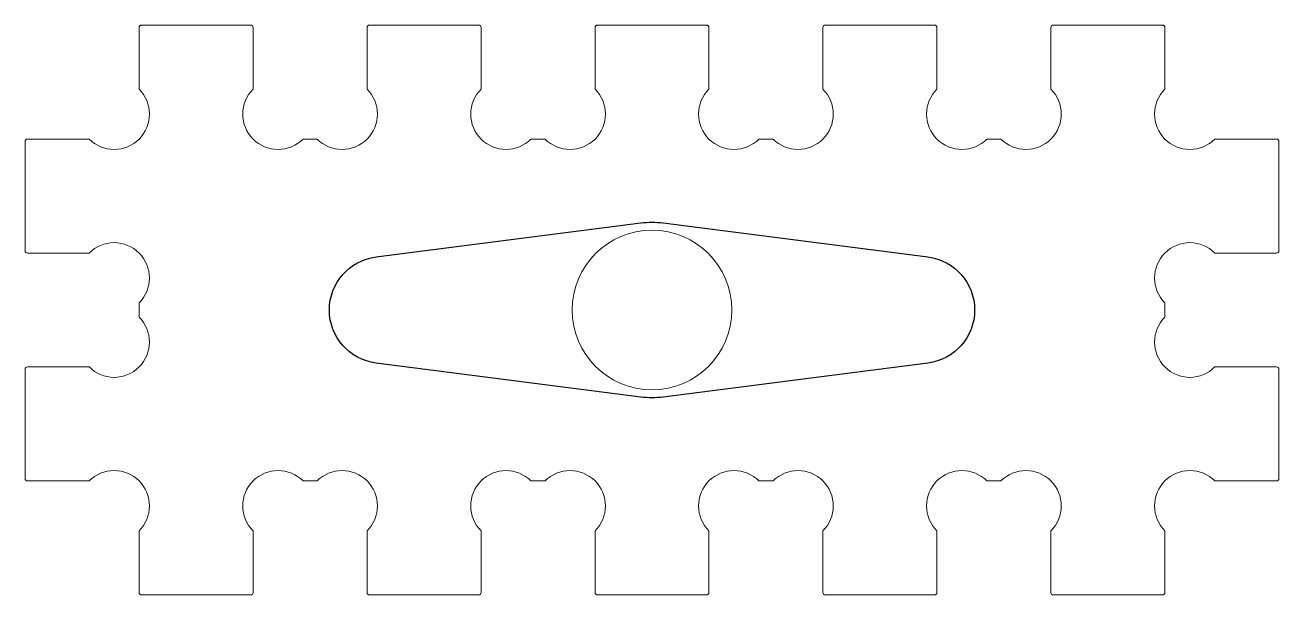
# Model space of a CAD drawing. Extents: x -27.5 to 27.5, y -12.5 to 12.5.
import ezdxf

# ---------------------------------------------------------------- set-up
doc = ezdxf.new("R2010")
doc.units = 0
doc.layers.get('0').update_dxf_attribs({"lineweight": 0})
doc.layers.add('grav2.5mm', color=3, linetype='Continuous')
doc.layers.add('holes', color=1, linetype='Continuous', lineweight=0)

msp = doc.modelspace()

# ---------------------------------------------------------------- linework, layer by layer
msp.add_line((-12.5, -9.692), (-12.5, -9.692))
at = {"flags": 128}
msp.add_lwpolyline([(17.6, -12.5, -0.414214), (17.5, -12.4), (17.5, -9.692, 0.414214), (17.5, -7.5, 0.414214), (15.308, -7.5), (14.692, -7.5, 0.414214), (12.5, -7.5, 0.414214), (12.5, -9.692), (12.5, -12.4, -0.414214), (12.4, -12.5), (7.6, -12.5, -0.414214), (7.5, -12.4), (7.5, -9.692, 0.414214), (7.5, -7.5, 0.414214), (5.308, -7.5), (4.692, -7.5, 0.414214), (2.5, -7.5, 0.414214), (2.5, -9.692), (2.5, -12.4, -0.414214), (2.4, -12.5), (-2.4, -12.5, -0.414214), (-2.5, -12.4), (-2.5, -9.692, 0.414214), (-2.5, -7.5, 0.414214), (-4.692, -7.5), (-5.308, -7.5, 0.414214), (-7.5, -7.5, 0.414214), (-7.5, -9.692), (-7.5, -12.4, -0.414214), (-7.6, -12.5), (-12.4, -12.5, -0.414214), (-12.5, -12.4), (-12.5, -9.692, 0.414214), (-12.5, -7.5, 0.414214), (-14.692, -7.5), (-15.308, -7.5, 0.414214), (-17.5, -7.5, 0.414214), (-17.5, -9.692), (-17.5, -12.4, -0.414214), (-17.6, -12.5), (-22.4, -12.5, -0.414214), (-22.5, -12.4), (-22.5, -9.692, 0.414214), (-22.5, -7.5, 0.414214), (-24.692, -7.5), (-27.4, -7.5, -0.414214), (-27.5, -7.4), (-27.5, -2.6, -0.414214), (-27.4, -2.5), (-24.692, -2.5, 0.414214), (-22.5, -2.5, 0.414214), (-22.5, -0.308), (-22.5, 0.308, 0.414214), (-22.5, 2.5, 0.414214), (-24.692, 2.5), (-27.4, 2.5, -0.414214), (-27.5, 2.6), (-27.5, 7.4, -0.414214), (-27.4, 7.5), (-24.692, 7.5, 0.414214), (-22.5, 7.5, 0.414214), (-22.5, 9.692), (-22.5, 12.4, -0.414214), (-22.4, 12.5), (-17.6, 12.5, -0.414214), (-17.5, 12.4), (-17.5, 9.692, 0.414214), (-17.5, 7.5, 0.414214), (-15.308, 7.5), (-14.692, 7.5, 0.414214), (-12.5, 7.5, 0.414214), (-12.5, 9.692), (-12.5, 12.4, -0.414214), (-12.4, 12.5), (-7.6, 12.5, -0.414214), (-7.5, 12.4), (-7.5, 9.692, 0.414214), (-7.5, 7.5, 0.414214), (-5.308, 7.5), (-4.692, 7.5, 0.414214), (-2.5, 7.5, 0.414214), (-2.5, 9.692), (-2.5, 12.4, -0.414214), (-2.4, 12.5), (2.4, 12.5, -0.414214), (2.5, 12.4), (2.5, 9.692, 0.414214), (2.5, 7.5, 0.414214), (4.692, 7.5), (5.308, 7.5, 0.414214), (7.5, 7.5, 0.414214), (7.5, 9.692), (7.5, 12.4, -0.414214), (7.6, 12.5), (12.4, 12.5, -0.414214), (12.5, 12.4), (12.5, 9.692, 0.414214), (12.5, 7.5, 0.414214), (14.692, 7.5), (15.308, 7.5, 0.414214), (17.5, 7.5, 0.414214), (17.5, 9.692), (17.5, 12.4, -0.414214), (17.6, 12.5), (22.4, 12.5, -0.414214), (22.5, 12.4), (22.5, 9.692, 0.414214), (22.5, 7.5, 0.414214), (24.692, 7.5), (27.4, 7.5, -0.414214), (27.5, 7.4), (27.5, 2.6, -0.414214), (27.4, 2.5), (24.692, 2.5, 0.414214), (22.5, 2.5, 0.414214), (22.5, 0.308), (22.5, -0.308, 0.414214), (22.5, -2.5, 0.414214), (24.692, -2.5), (27.4, -2.5, -0.414214), (27.5, -2.6), (27.5, -7.4, -0.414214), (27.4, -7.5), (24.692, -7.5, 0.414214), (22.5, -7.5, 0.414214), (22.5, -9.692), (22.5, -12.4, -0.414214), (22.4, -12.5), (17.6, -12.5)], format="xyb", dxfattribs=at)
at = {"layer": 'grav2.5mm', "flags": 128}
msp.add_lwpolyline([(12.099, -2.331), (0.489, -3.819, -0.063818), (-0.489, -3.819), (-12.099, -2.331, -0.880021), (-12.099, 2.331), (-0.489, 3.819, -0.063818), (0.489, 3.819), (12.099, 2.331, -0.880021), (12.099, -2.331)], format="xyb", dxfattribs=at)
at = {"layer": 'holes'}
msp.add_circle((0, 0), 3.5, dxfattribs=at)

doc.saveas('drawing.dxf')
